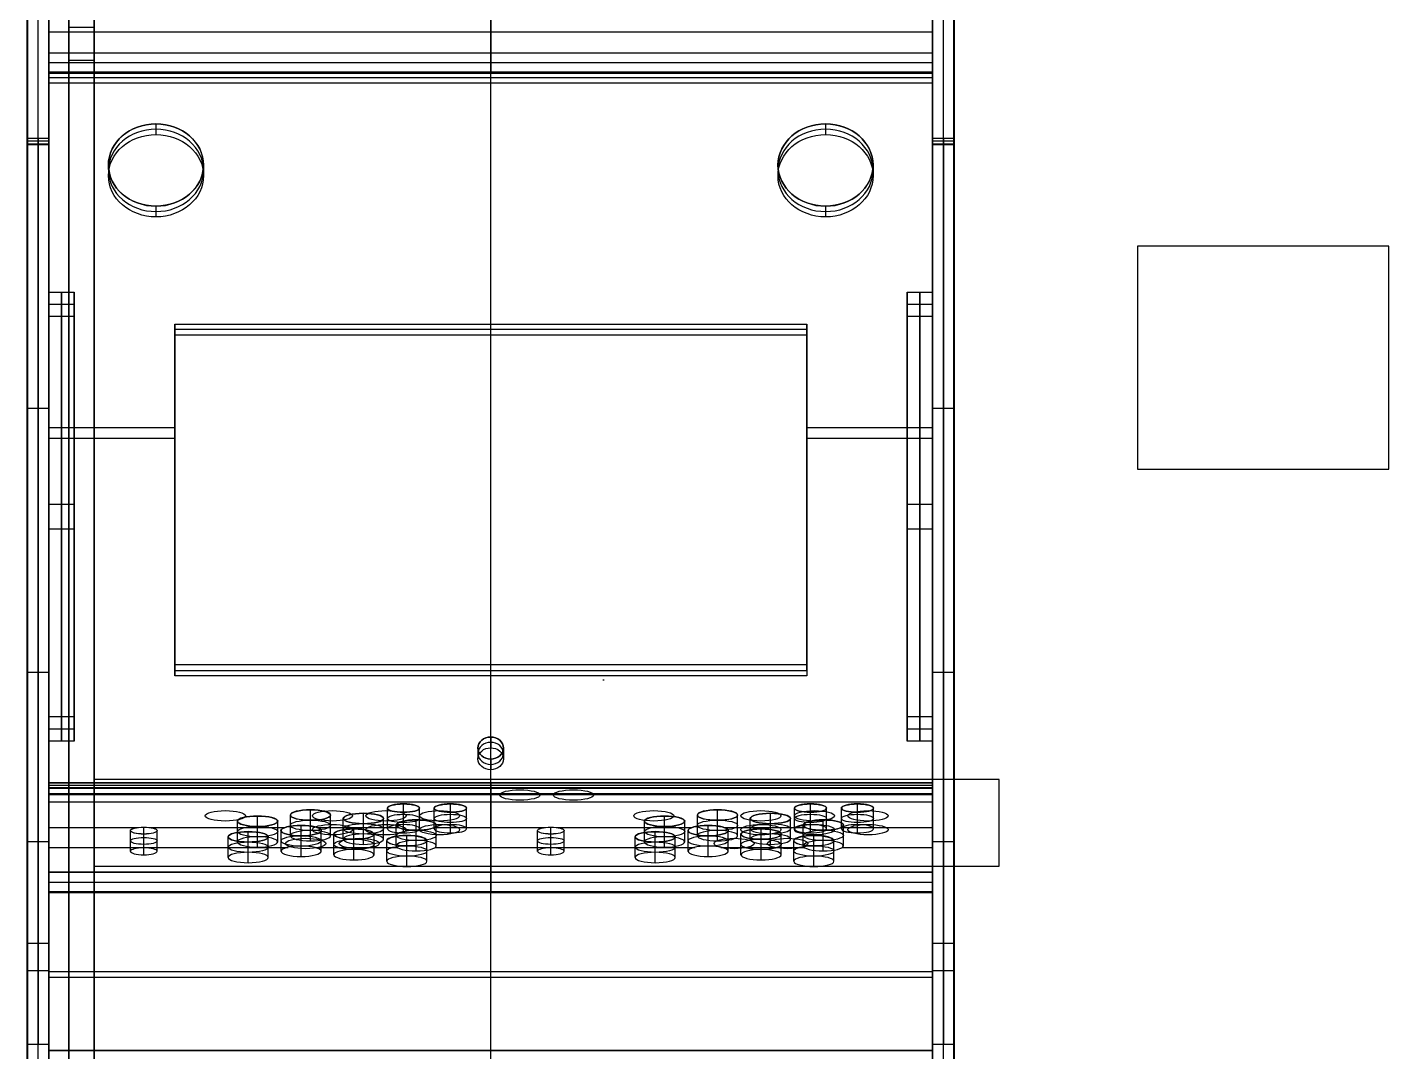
# Model space of a CAD drawing. Header units: inches. Extents: x -39 to 1364, y -34 to 172.
# Drawn here: x -1.46 to 46.58, y 35.97 to 72.13 of the extents above; entities that cross this region are included whole.
import ezdxf

# ---------------------------------------------------------------- set-up
doc = ezdxf.new("R2010")
doc.units = ezdxf.units.IN
doc.header["$MEASUREMENT"] = 0
doc.layers.get('0').update_dxf_attribs({"true_color": 0x000000})
for name, color, linetype, true_color in [('Arcade Cabinet v2_Sketch1', 7, 'Continuous', 0x000000), ('Arcade Cabinet v2_Sketch11', 7, 'Continuous', 0x000000), ('Arcade Cabinet v2_Sketch12', 7, 'Continuous', 0x000000), ('Arcade Cabinet v2_Sketch13', 7, 'Continuous', 0x000000), ('Arcade Cabinet v2_Sketch25', 7, 'Continuous', 0x000000), ('Arcade Cabinet v2_Sketch35', 7, 'Continuous', 0x000000), ('Arcade Cabinet v2_Sketch47', 7, 'Continuous', 0x000000), ('Arcade Cabinet v2_Sketch51', 7, 'Continuous', 0x000000), ('Arcade Cabinet v2_Sketch7', 7, 'Continuous', 0x000000), ('Arcade Cabinet v2_Sketch71', 7, 'Continuous', 0x000000), ('Arcade Cabinet v2_Sketch72', 7, 'Continuous', 0x000000), ('Arcade Cabinet v2_Sketch73', 7, 'Continuous', 0x000000), ('Arcade Cabinet v2_Sketch75', 7, 'Continuous', 0x000000)]:
    doc.layers.add(name, color=color, linetype=linetype, true_color=true_color)

# ---------------------------------------------------------------- blocks, each defined once
blk = doc.blocks.new('Rightpanel')
at = {"color": 0, "linetype": 'ByBlock', "lineweight": -2}
for p, q in [((65.33, -1.05, -55.73), (65.33, 165.49, -55.73)), ((64.52, 143.92, -33.06), (64.52, 143.92, -33.08)), ((64.52, 143.92, -33.08), (66.14, 143.92, -33.08)), ((66.14, 143.92, -33.06), (64.52, 143.92, -33.06)), ((64.52, 143.92, -33.07), (66.14, 143.92, -33.07)), ((66.12, 144.36, -33.2), (64.53, 144.36, -33.2)), ((66.12, 144.15, -33.14), (64.53, 144.15, -33.14)), ((65.33, 144.36, -33.2), (65.33, 143.94, -33.08)), ((65.33, 143.92, -33.06), (65.33, 143.92, -33.08)), ((65.33, 143.92, -33.07), (65.33, 104.48, -21.76)), ((66.14, 143.92, -33.08), (66.14, 143.92, -33.06)), ((66.12, 124.2, -27.42), (64.53, 124.2, -27.42)), ((64.53, -1.05, -25.73), (64.53, 118.32, -25.73)), ((66.12, -1.05, -25.73), (66.12, 118.32, -25.73)), ((65.33, 91.82, 4.27), (65.33, 76.71, 4.27)), ((64.53, 85.27, 4.27), (64.53, 85.27, -55.73)), ((66.12, 85.27, 4.27), (66.12, 85.27, -55.73)), ((64.53, 84.26, 4.27), (66.12, 84.26, 4.27)), ((64.53, 82.22, -55.73), (66.12, 82.22, -55.73)), ((65.33, 72.92, -4.66), (65.33, 76.71, 4.27))]:
    blk.add_line(p, q, dxfattribs=at)
at = {"color": 0, "linetype": 'ByBlock', "lineweight": -2, "extrusion": (1, 0, 0)}
for centre in [(146.51, -24.07, 64.53), (146.51, -24.07, 65.33)]:
    blk.add_arc(centre, 9.37, 256.7152, 341.2879, dxfattribs=at)
at = {"color": 0, "linetype": 'ByBlock', "lineweight": -2, "extrusion": (-1, 0, 0)}
for centre, radius, start, end in [((-146.51, -24.07, -66.13), 9.37, 198.7121, 283.2848), ((-126.68, 5.13, -64.53), 34.87, 309.5365, 358.5851), ((-126.68, 5.13, -65.33), 34.87, 309.5365, 358.5851), ((-126.68, 5.13, -66.13), 34.87, 309.5365, 358.5851)]:
    blk.add_arc(centre, radius, start, end, dxfattribs=at)
at = {"color": 0, "linetype": 'ByBlock', "lineweight": -2}
for points in [[(64.53, -1.05, -55.73), (64.53, 165.49, -55.73)], [(66.12, -1.05, -55.73), (66.12, 165.49, -55.73)], [(64.53, 143.94, -33.08), (64.53, 144.36, -33.2)], [(64.53, 104.48, -21.76), (64.53, 143.92, -33.07)], [(66.12, 143.94, -33.08), (64.53, 143.94, -33.08)], [(66.12, 143.92, -33.07), (64.53, 143.92, -33.07)], [(66.12, 144.36, -33.2), (66.12, 143.94, -33.08)], [(66.12, 143.92, -33.07), (66.12, 104.48, -21.76)], [(66.12, 104.48, -21.76), (64.53, 104.48, -21.76)], [(64.53, 91.82, 4.27), (64.53, 76.71, 4.27)], [(66.12, 91.82, 4.27), (64.53, 91.82, 4.27)], [(66.12, 91.82, 4.27), (66.12, 76.71, 4.27)], [(64.53, 72.92, -4.66), (64.53, 76.71, 4.27)], [(64.53, 76.71, 4.27), (66.12, 76.71, 4.27)], [(66.12, 76.71, 4.27), (66.12, 72.92, -4.66)]]:
    blk.add_open_spline(points, degree=1, dxfattribs=at)
for points, weights in [([(64.53, 143.92, -33.07), (64.53, 143.93, -33.07), (64.53, 143.94, -33.08)], [0.96755331438, 0.967151821013, 0.966751741656]), ([(65.33, 143.92, -33.07), (65.33, 143.93, -33.07), (65.33, 143.94, -33.08)], [0.96755331438, 0.967151821013, 0.966751741656]), ([(66.12, 143.94, -33.08), (66.12, 143.93, -33.07), (66.12, 143.92, -33.07)], [0.966751741656, 0.967151821013, 0.96755331438])]:
    blk.add_rational_spline(points, weights, degree=2, dxfattribs=at)
blk = doc.blocks.new('Bottompanellightbox')
at = {"color": 0, "linetype": 'ByBlock', "lineweight": -2}
for p, q in [((31.52, 155.41, -27.14), (31.52, 156.97, -27.53)), ((31.52, 150.77, -52.36), (31.52, 156.97, -27.53)), ((-1.49, 156.19, -27.33), (64.53, 156.19, -27.33)), ((-1.49, 150, -52.17), (-1.49, 156.19, -27.33)), ((64.53, 156.19, -27.33), (64.53, 150, -52.17)), ((31.52, 155.41, -27.14), (31.52, 149.22, -51.98)), ((-1.49, 152.32, -39.56), (-1.49, 153.87, -39.95)), ((-1.49, 153.87, -39.95), (64.53, 153.87, -39.95)), ((64.53, 152.32, -39.56), (64.53, 153.87, -39.95)), ((-1.49, 152.32, -39.56), (64.53, 152.32, -39.56)), ((31.52, 149.22, -51.98), (31.52, 150.77, -52.36)), ((64.53, 150, -52.17), (-1.49, 150, -52.17))]:
    blk.add_line(p, q, dxfattribs=at)
for points in [[(64.53, 156.97, -27.53), (-1.49, 156.97, -27.53)], [(-1.49, 156.97, -27.53), (-1.49, 155.41, -27.14)], [(-1.49, 156.97, -27.53), (-1.49, 150.77, -52.36)], [(64.53, 150.77, -52.36), (64.53, 156.97, -27.53)], [(64.53, 156.97, -27.53), (64.53, 155.41, -27.14)], [(-1.49, 155.41, -27.14), (64.53, 155.41, -27.14)], [(-1.49, 149.22, -51.98), (-1.49, 155.41, -27.14)], [(64.53, 155.41, -27.14), (64.53, 149.22, -51.98)], [(-1.49, 149.22, -51.98), (-1.49, 150.77, -52.36)], [(-1.49, 150.77, -52.36), (64.53, 150.77, -52.36)], [(64.53, 150.77, -52.36), (64.53, 149.22, -51.98)], [(64.53, 149.22, -51.98), (-1.49, 149.22, -51.98)]]:
    blk.add_open_spline(points, degree=1, dxfattribs=at)
blk = doc.blocks.new('Backpanel')
at = {"color": 0, "linetype": 'ByBlock', "lineweight": -2}
for p, q in [((-1.49, 164.48, -58.89), (-1.49, -1.05, -58.89)), ((31.52, -1.05, -58.09), (31.52, 164.48, -58.09)), ((31.52, -1.05, -59.69), (31.52, 164.48, -59.69)), ((64.53, -1.05, -58.89), (64.53, 164.48, -58.89)), ((-1.49, 81.71, -59.69), (-1.49, 81.71, -58.09)), ((-1.49, 81.71, -58.09), (64.53, 81.71, -58.09)), ((-1.49, 81.71, -59.69), (64.53, 81.71, -59.69)), ((64.53, 81.71, -59.69), (64.53, 81.71, -58.09))]:
    blk.add_line(p, q, dxfattribs=at)
for points in [[(-1.49, 164.48, -59.69), (-1.49, -1.05, -59.69)], [(-1.49, -1.05, -58.09), (-1.49, 164.48, -58.09)], [(64.53, -1.05, -59.69), (64.53, 164.48, -59.69)], [(64.53, 164.48, -58.09), (64.53, -1.05, -58.09)]]:
    blk.add_open_spline(points, degree=1, dxfattribs=at)
blk = doc.blocks.new('Frontpanelbelowbuttonpanel')
at = {"color": 0, "linetype": 'ByBlock', "lineweight": -2}
for p, q in [((64.53, 88.08, 2.42), (-1.49, 88.08, 2.42)), ((-1.49, 88.08, 2.42), (-1.49, 76.23, 2.42)), ((31.52, 88.08, 1.62), (31.52, 88.08, 3.22)), ((31.52, 76.23, 3.22), (31.52, 88.08, 3.22)), ((31.52, 76.23, 1.62), (31.52, 88.08, 1.62)), ((64.53, 76.23, 2.42), (64.53, 88.08, 2.42)), ((-1.49, 82.15, 1.62), (-1.49, 82.15, 3.22)), ((-1.49, 82.15, 3.22), (64.53, 82.15, 3.22)), ((-1.49, 82.15, 1.62), (64.53, 82.15, 1.62)), ((64.53, 82.15, 1.62), (64.53, 82.15, 3.22)), ((-1.49, 76.23, 2.42), (64.53, 76.23, 2.42)), ((31.52, 76.23, 1.62), (31.52, 76.23, 3.22))]:
    blk.add_line(p, q, dxfattribs=at)
for points in [[(-1.49, 88.08, 1.62), (-1.49, 76.23, 1.62)], [(-1.49, 76.23, 3.22), (-1.49, 88.08, 3.22)], [(-1.49, 88.08, 3.22), (-1.49, 88.08, 1.62)], [(64.53, 88.08, 1.62), (-1.49, 88.08, 1.62)], [(-1.49, 88.08, 3.22), (64.53, 88.08, 3.22)], [(64.53, 76.23, 1.62), (64.53, 88.08, 1.62)], [(64.53, 88.08, 1.62), (64.53, 88.08, 3.22)], [(64.53, 88.08, 3.22), (64.53, 76.23, 3.22)], [(-1.49, 76.23, 1.62), (64.53, 76.23, 1.62)], [(64.53, 76.23, 3.22), (-1.49, 76.23, 3.22)], [(-1.49, 76.23, 3.22), (-1.49, 76.23, 1.62)], [(64.53, 76.23, 3.22), (64.53, 76.23, 1.62)]]:
    blk.add_open_spline(points, degree=1, dxfattribs=at)
blk = doc.blocks.new('Leftpanel')
at = {"color": 0, "linetype": 'ByBlock', "lineweight": -2}
for p, q in [((-2.29, -1.05, -55.73), (-2.29, 165.49, -55.73)), ((-3.1, 143.92, -33.06), (-3.1, 143.92, -33.08)), ((-3.1, 143.92, -33.08), (-1.48, 143.92, -33.08)), ((-1.48, 143.92, -33.06), (-3.1, 143.92, -33.06)), ((-3.1, 143.92, -33.07), (-1.48, 143.92, -33.07)), ((-1.49, 144.36, -33.2), (-3.09, 144.36, -33.2)), ((-1.49, 144.15, -33.14), (-3.09, 144.15, -33.14)), ((-2.29, 144.36, -33.2), (-2.29, 143.94, -33.08)), ((-2.29, 143.92, -33.06), (-2.29, 143.92, -33.08)), ((-2.29, 143.92, -33.07), (-2.29, 104.48, -21.76)), ((-1.48, 143.92, -33.08), (-1.48, 143.92, -33.06)), ((-1.49, 124.2, -27.42), (-3.09, 124.2, -27.42)), ((-3.09, -1.05, -25.73), (-3.09, 118.32, -25.73)), ((-1.49, -1.05, -25.73), (-1.49, 118.32, -25.73)), ((-2.29, 91.82, 4.27), (-2.29, 76.71, 4.27)), ((-3.09, 85.27, 4.27), (-3.09, 85.27, -55.73)), ((-1.49, 85.27, 4.27), (-1.49, 85.27, -55.73)), ((-3.09, 84.26, 4.27), (-1.49, 84.26, 4.27)), ((-3.09, 82.22, -55.73), (-1.49, 82.22, -55.73)), ((-2.29, 72.92, -4.66), (-2.29, 76.71, 4.27))]:
    blk.add_line(p, q, dxfattribs=at)
at = {"color": 0, "linetype": 'ByBlock', "lineweight": -2, "extrusion": (1, 0, 0)}
for centre in [(146.51, -24.07, -3.09), (146.51, -24.07, -2.29)]:
    blk.add_arc(centre, 9.37, 256.7152, 341.2879, dxfattribs=at)
at = {"color": 0, "linetype": 'ByBlock', "lineweight": -2, "extrusion": (-1, 0, 0)}
for centre, radius, start, end in [((-146.51, -24.07, 1.49), 9.37, 198.7121, 283.2848), ((-126.68, 5.13, 3.09), 34.87, 309.5365, 358.5851), ((-126.68, 5.13, 2.29), 34.87, 309.5365, 358.5851), ((-126.68, 5.13, 1.49), 34.87, 309.5365, 358.5851)]:
    blk.add_arc(centre, radius, start, end, dxfattribs=at)
at = {"color": 0, "linetype": 'ByBlock', "lineweight": -2}
for points in [[(-3.09, -1.05, -55.73), (-3.09, 165.49, -55.73)], [(-1.49, -1.05, -55.73), (-1.49, 165.49, -55.73)], [(-3.09, 143.94, -33.08), (-3.09, 144.36, -33.2)], [(-1.49, 143.94, -33.08), (-3.09, 143.94, -33.08)], [(-1.49, 143.92, -33.07), (-3.09, 143.92, -33.07)], [(-3.09, 104.48, -21.76), (-3.09, 143.92, -33.07)], [(-1.49, 144.36, -33.2), (-1.49, 143.94, -33.08)], [(-1.49, 143.92, -33.07), (-1.49, 104.48, -21.76)], [(-1.49, 104.48, -21.76), (-3.09, 104.48, -21.76)], [(-3.09, 91.82, 4.27), (-3.09, 76.71, 4.27)], [(-1.49, 91.82, 4.27), (-3.09, 91.82, 4.27)], [(-1.49, 91.82, 4.27), (-1.49, 76.71, 4.27)], [(-3.09, 76.71, 4.27), (-1.49, 76.71, 4.27)], [(-3.09, 72.92, -4.66), (-3.09, 76.71, 4.27)], [(-1.49, 76.71, 4.27), (-1.49, 72.92, -4.66)]]:
    blk.add_open_spline(points, degree=1, dxfattribs=at)
for points, weights in [([(-3.09, 143.92, -33.07), (-3.09, 143.93, -33.07), (-3.09, 143.94, -33.08)], [0.96755331438, 0.967151821013, 0.966751741656]), ([(-2.29, 143.92, -33.07), (-2.29, 143.93, -33.07), (-2.29, 143.94, -33.08)], [0.96755331438, 0.967151821013, 0.966751741656]), ([(-1.49, 143.94, -33.08), (-1.49, 143.93, -33.07), (-1.49, 143.92, -33.07)], [0.966751741656, 0.967151821013, 0.96755331438])]:
    blk.add_rational_spline(points, weights, degree=2, dxfattribs=at)
blk = doc.blocks.new('Screenpanel')
at = {"color": 0, "linetype": 'ByBlock', "lineweight": -2}
for p, q in [((-1.48, 148.92, -52.57), (-1.48, 95.85, -21.93)), ((64.53, 148.92, -52.57), (-1.48, 148.92, -52.57)), ((31.52, 130.52, -41.02), (31.52, 149.32, -51.88)), ((31.52, 148.52, -53.26), (31.52, 149.32, -51.88)), ((31.52, 129.72, -42.4), (31.52, 148.52, -53.26)), ((64.53, 95.85, -21.93), (64.53, 148.92, -52.57)), ((6.52, 145.47, -49.65), (6.52, 144.67, -51.04)), ((56.53, 145.47, -49.65), (56.53, 144.67, -51.04)), ((2.97, 142.4, -47.88), (2.97, 141.6, -49.26)), ((10.07, 142.4, -47.88), (10.07, 141.6, -49.26)), ((52.98, 142.4, -47.88), (52.98, 141.6, -49.26)), ((60.08, 142.4, -47.88), (60.08, 141.6, -49.26)), ((6.52, 139.32, -46.1), (6.52, 138.52, -47.49)), ((56.53, 139.32, -46.1), (56.53, 138.52, -47.49)), ((31.52, 129.72, -42.4), (31.52, 130.52, -41.02)), ((7.92, 130.12, -41.71), (7.92, 104.65, -27.01)), ((55.12, 130.12, -41.71), (7.92, 130.12, -41.71)), ((55.12, 104.65, -27.01), (55.12, 130.12, -41.71)), ((-1.48, 121.99, -37.94), (-1.48, 122.79, -36.56)), ((-1.48, 122.79, -36.56), (7.92, 122.79, -36.56)), ((55.12, 122.79, -36.56), (64.53, 122.79, -36.56)), ((64.53, 121.99, -37.94), (64.53, 122.79, -36.56)), ((-1.48, 121.99, -37.94), (7.92, 121.99, -37.94)), ((55.12, 121.99, -37.94), (64.53, 121.99, -37.94)), ((7.92, 116.98, -35.05), (7.92, 117.78, -33.67)), ((55.12, 116.98, -35.05), (55.12, 117.78, -33.67)), ((31.52, 99.67, -23.21), (31.52, 105.05, -26.32)), ((31.52, 104.25, -27.7), (31.52, 105.05, -26.32)), ((7.92, 104.65, -27.01), (55.12, 104.65, -27.01)), ((31.52, 98.87, -24.59), (31.52, 104.25, -27.7)), ((31.52, 99.67, -23.21), (31.52, 98.87, -24.59)), ((30.57, 98.85, -22.73), (30.57, 98.05, -24.12)), ((32.47, 98.85, -22.73), (32.47, 98.05, -24.12)), ((31.52, 98.02, -22.26), (31.52, 97.22, -23.64)), ((31.52, 96.25, -21.23), (31.52, 98.02, -22.26)), ((31.52, 95.45, -22.62), (31.52, 97.22, -23.64)), ((-1.48, 95.85, -21.93), (64.53, 95.85, -21.93)), ((31.52, 95.45, -22.62), (31.52, 96.25, -21.23))]:
    blk.add_line(p, q, dxfattribs=at)
at = {"color": 0, "linetype": 'ByBlock', "lineweight": -2, "extrusion": (8.88178e-16, -0.5, -0.866025)}
for centre in [(6.52, -147.26, -29.73), (6.52, -147.26, -28.93)]:
    blk.add_circle(centre, 3.55, dxfattribs=at)
at = {"color": 0, "linetype": 'ByBlock', "lineweight": -2, "extrusion": (0, -0.5, -0.866025)}
for centre, radius in [((56.53, -147.26, -29.73), 3.55), ((56.53, -147.26, -28.93), 3.55), ((31.52, -96.97, -29.73), 0.95), ((31.52, -96.97, -28.93), 0.95)]:
    blk.add_circle(centre, radius, dxfattribs=at)
at = {"color": 0, "linetype": 'ByBlock', "lineweight": -2, "extrusion": (1.13484e-15, -0.5, -0.866025)}
blk.add_arc((6.52, -147.26, -28.13), 3.55, 180, 0, dxfattribs=at)
at = {"color": 0, "linetype": 'ByBlock', "lineweight": -2, "extrusion": (1.73337e-15, -0.5, -0.866025)}
blk.add_arc((56.53, -147.26, -28.13), 3.55, 180, 0, dxfattribs=at)
at = {"color": 0, "linetype": 'ByBlock', "lineweight": -2, "extrusion": (2.00153e-15, -0.5, -0.866025)}
blk.add_arc((6.52, -147.26, -28.13), 3.55, 360, 180, dxfattribs=at)
at = {"color": 0, "linetype": 'ByBlock', "lineweight": -2, "extrusion": (0, -0.5, -0.866025)}
for centre, radius in [((56.53, -147.26, -28.13), 3.55), ((31.52, -96.97, -28.13), 0.95)]:
    blk.add_arc(centre, radius, 0, 180, dxfattribs=at)
at = {"color": 0, "linetype": 'ByBlock', "lineweight": -2, "extrusion": (-4.85801e-15, -0.5, -0.866025)}
blk.add_arc((31.52, -96.97, -28.13), 0.95, 180, 0, dxfattribs=at)
at = {"color": 0, "linetype": 'ByBlock', "lineweight": -2}
for points in [[(-1.48, 96.25, -21.23), (-1.48, 149.32, -51.88)], [(-1.48, 149.32, -51.88), (-1.48, 148.52, -53.26)], [(64.53, 149.32, -51.88), (-1.48, 149.32, -51.88)], [(-1.48, 148.52, -53.26), (-1.48, 95.45, -22.62)], [(64.53, 148.52, -53.26), (-1.48, 148.52, -53.26)], [(64.53, 96.25, -21.23), (64.53, 149.32, -51.88)], [(64.53, 148.52, -53.26), (64.53, 149.32, -51.88)], [(64.53, 95.45, -22.62), (64.53, 148.52, -53.26)], [(7.92, 105.05, -26.32), (7.92, 130.52, -41.02)], [(7.92, 130.52, -41.02), (55.12, 130.52, -41.02)], [(7.92, 130.52, -41.02), (7.92, 129.72, -42.4)], [(55.12, 130.52, -41.02), (55.12, 105.05, -26.32)], [(55.12, 129.72, -42.4), (55.12, 130.52, -41.02)], [(7.92, 129.72, -42.4), (55.12, 129.72, -42.4)], [(7.92, 104.25, -27.7), (7.92, 129.72, -42.4)], [(55.12, 129.72, -42.4), (55.12, 104.25, -27.7)], [(55.12, 105.05, -26.32), (7.92, 105.05, -26.32)], [(7.92, 105.05, -26.32), (7.92, 104.25, -27.7)], [(55.12, 105.05, -26.32), (55.12, 104.25, -27.7)], [(55.12, 104.25, -27.7), (7.92, 104.25, -27.7)], [(-1.48, 95.45, -22.62), (-1.48, 96.25, -21.23)], [(-1.48, 96.25, -21.23), (64.53, 96.25, -21.23)], [(64.53, 96.25, -21.23), (64.53, 95.45, -22.62)], [(-1.48, 95.45, -22.62), (64.53, 95.45, -22.62)]]:
    blk.add_open_spline(points, degree=1, dxfattribs=at)
blk = doc.blocks.new('Rightholdscreenpanel')
at = {"color": 0, "linetype": 'ByBlock', "lineweight": -2}
for p, q in [((63.57, 129.62, -49.94), (63.57, 131.45, -46.76)), ((63.57, 131.45, -46.76), (63.57, 99.76, -28.46)), ((62.62, 130.54, -48.35), (64.52, 130.54, -48.35)), ((62.62, 98.84, -30.05), (62.62, 130.54, -48.35)), ((64.52, 98.84, -30.05), (64.52, 130.54, -48.35)), ((63.57, 97.92, -31.64), (63.57, 129.62, -49.94)), ((62.62, 115.61, -37.61), (64.52, 115.61, -37.61)), ((62.62, 115.61, -37.61), (62.62, 113.77, -40.79)), ((64.52, 115.61, -37.61), (64.52, 113.77, -40.79)), ((62.62, 113.77, -40.79), (64.52, 113.77, -40.79)), ((63.57, 99.76, -28.46), (63.57, 97.92, -31.64)), ((62.62, 98.84, -30.05), (64.52, 98.84, -30.05))]:
    blk.add_line(p, q, dxfattribs=at)
for points in [[(62.62, 129.62, -49.94), (62.62, 131.45, -46.76)], [(62.62, 131.45, -46.76), (64.52, 131.45, -46.76)], [(62.62, 131.45, -46.76), (62.62, 99.76, -28.46)], [(64.52, 131.45, -46.76), (64.52, 129.62, -49.94)], [(64.52, 99.76, -28.46), (64.52, 131.45, -46.76)], [(64.52, 129.62, -49.94), (62.62, 129.62, -49.94)], [(62.62, 97.92, -31.64), (62.62, 129.62, -49.94)], [(64.52, 129.62, -49.94), (64.52, 97.92, -31.64)], [(62.62, 99.76, -28.46), (64.52, 99.76, -28.46)], [(62.62, 99.76, -28.46), (62.62, 97.92, -31.64)], [(64.52, 97.92, -31.64), (64.52, 99.76, -28.46)], [(64.52, 97.92, -31.64), (62.62, 97.92, -31.64)]]:
    blk.add_open_spline(points, degree=1, dxfattribs=at)
blk = doc.blocks.new('Leftholdscreenpanel')
at = {"color": 0, "linetype": 'ByBlock', "lineweight": -2}
for p, q in [((-0.54, 129.62, -49.94), (-0.54, 131.45, -46.76)), ((-0.54, 131.45, -46.76), (-0.54, 99.76, -28.46)), ((-1.49, 130.54, -48.35), (0.41, 130.54, -48.35)), ((-1.49, 98.84, -30.05), (-1.49, 130.54, -48.35)), ((0.41, 98.84, -30.05), (0.41, 130.54, -48.35)), ((-0.54, 97.92, -31.64), (-0.54, 129.62, -49.94)), ((-1.49, 115.61, -37.61), (0.41, 115.61, -37.61)), ((-1.49, 115.61, -37.61), (-1.49, 113.77, -40.79)), ((0.41, 115.61, -37.61), (0.41, 113.77, -40.79)), ((-1.49, 113.77, -40.79), (0.41, 113.77, -40.79)), ((-0.54, 99.76, -28.46), (-0.54, 97.92, -31.64)), ((-1.49, 98.84, -30.05), (0.41, 98.84, -30.05))]:
    blk.add_line(p, q, dxfattribs=at)
for points in [[(-1.49, 129.62, -49.94), (-1.49, 131.45, -46.76)], [(-1.49, 131.45, -46.76), (0.41, 131.45, -46.76)], [(-1.49, 131.45, -46.76), (-1.49, 99.76, -28.46)], [(0.41, 131.45, -46.76), (0.41, 129.62, -49.94)], [(0.41, 99.76, -28.46), (0.41, 131.45, -46.76)], [(0.41, 129.62, -49.94), (-1.49, 129.62, -49.94)], [(-1.49, 97.92, -31.64), (-1.49, 129.62, -49.94)], [(0.41, 129.62, -49.94), (0.41, 97.92, -31.64)], [(-1.49, 99.76, -28.46), (0.41, 99.76, -28.46)], [(-1.49, 99.76, -28.46), (-1.49, 97.92, -31.64)], [(0.41, 97.92, -31.64), (0.41, 99.76, -28.46)], [(0.41, 97.92, -31.64), (-1.49, 97.92, -31.64)]]:
    blk.add_open_spline(points, degree=1, dxfattribs=at)
blk = doc.blocks.new('Buttonpanel')
at = {"color": 0, "linetype": 'ByBlock', "lineweight": -2}
for p, q in [((-1.49, 96.06, -21.57), (64.53, 96.06, -21.57)), ((31.52, 95.88, -21.87), (31.52, 96.23, -21.26)), ((31.52, 96.23, -21.26), (31.52, 89.56, 3.62)), ((31.52, 95.88, -21.87), (31.52, 94.81, -22.15)), ((-1.49, 88.73, 3.39), (-1.49, 95.52, -21.96)), ((-1.49, 95.35, -22.01), (64.53, 95.35, -22.01)), ((25.01, 93.11, -15.8), (25.01, 94.65, -15.38)), ((28.51, 93.11, -15.8), (28.51, 94.65, -15.38)), ((31.52, 88.02, 3.2), (31.52, 94.81, -22.15)), ((55.41, 93.11, -15.8), (55.41, 94.65, -15.38)), ((58.91, 93.11, -15.8), (58.91, 94.65, -15.38)), ((64.53, 95.52, -21.96), (64.53, 88.73, 3.39)), ((14.11, 92.2, -12.42), (14.11, 93.75, -12)), ((16.56, 92.28, -12.71), (16.56, 93.82, -12.29)), ((18.06, 92.67, -14.16), (18.06, 94.21, -13.74)), ((19.56, 92.28, -12.71), (19.56, 93.82, -12.29)), ((20.51, 92.02, -11.74), (20.51, 93.57, -11.33)), ((22.01, 92.41, -13.19), (22.01, 93.95, -12.78)), ((23.51, 92.02, -11.74), (23.51, 93.57, -11.33)), ((23.81, 92.8, -14.64), (23.81, 94.34, -14.22)), ((25.01, 92.49, -13.48), (25.01, 94.03, -13.07)), ((26.21, 92.8, -14.64), (26.21, 94.34, -14.22)), ((27.31, 92.8, -14.64), (27.31, 94.34, -14.22)), ((28.51, 92.49, -13.48), (28.51, 94.03, -13.07)), ((29.71, 92.8, -14.64), (29.71, 94.34, -14.22)), ((44.51, 92.2, -12.42), (44.51, 93.75, -12)), ((46.96, 92.28, -12.71), (46.96, 93.82, -12.29)), ((48.46, 92.67, -14.16), (48.46, 94.21, -13.74)), ((49.96, 92.28, -12.71), (49.96, 93.82, -12.29)), ((50.91, 92.02, -11.74), (50.91, 93.57, -11.33)), ((52.41, 92.41, -13.19), (52.41, 93.95, -12.78)), ((53.91, 92.02, -11.74), (53.91, 93.57, -11.33)), ((54.21, 92.8, -14.64), (54.21, 94.34, -14.22)), ((55.41, 92.49, -13.48), (55.41, 94.03, -13.07)), ((56.61, 92.8, -14.64), (56.61, 94.34, -14.22)), ((57.71, 92.8, -14.64), (57.71, 94.34, -14.22)), ((58.91, 92.49, -13.48), (58.91, 94.03, -13.07)), ((60.11, 92.8, -14.64), (60.11, 94.34, -14.22)), ((-1.49, 92.96, -9.05), (-1.49, 91.41, -9.46)), ((-1.49, 92.9, -8.82), (5.2, 92.9, -8.82)), ((4.61, 91.11, -8.36), (4.61, 92.66, -7.95)), ((5.61, 91.37, -9.33), (5.61, 92.92, -8.91)), ((6.03, 92.9, -8.82), (16.17, 92.9, -8.82)), ((6.61, 91.11, -8.36), (6.61, 92.66, -7.95)), ((12.61, 91.81, -10.97), (12.61, 93.36, -10.55)), ((13.41, 91.04, -8.07), (13.41, 92.58, -7.66)), ((14.11, 91.43, -9.52), (14.11, 92.97, -9.1)), ((15.61, 91.81, -10.97), (15.61, 93.36, -10.55)), ((15.86, 91.11, -8.36), (15.86, 92.66, -7.95)), ((17.36, 91.5, -9.81), (17.36, 93.05, -9.39)), ((18.06, 91.89, -11.26), (18.06, 93.44, -10.84)), ((18.55, 92.9, -8.82), (24.63, 92.9, -8.82)), ((18.86, 91.11, -8.36), (18.86, 92.66, -7.95)), ((21.31, 91.24, -8.84), (21.31, 92.79, -8.43)), ((22.01, 91.63, -10.29), (22.01, 93.18, -9.88)), ((24.46, 91.53, -9.91), (24.46, 93.07, -9.49)), ((25.96, 91.92, -11.35), (25.96, 93.46, -10.94)), ((25.96, 91.14, -8.46), (25.96, 92.69, -8.04)), ((27.29, 92.9, -8.82), (35.6, 92.9, -8.82)), ((27.46, 91.53, -9.91), (27.46, 93.07, -9.49)), ((35.01, 91.11, -8.36), (35.01, 92.66, -7.95)), ((36.01, 91.37, -9.33), (36.01, 92.92, -8.91)), ((36.43, 92.9, -8.82), (46.57, 92.9, -8.82)), ((37.01, 91.11, -8.36), (37.01, 92.66, -7.95)), ((43.01, 91.81, -10.97), (43.01, 93.36, -10.55)), ((43.81, 91.04, -8.07), (43.81, 92.58, -7.66)), ((44.51, 91.43, -9.52), (44.51, 92.97, -9.1)), ((46.01, 91.81, -10.97), (46.01, 93.36, -10.55)), ((46.26, 91.11, -8.36), (46.26, 92.66, -7.95)), ((47.76, 91.5, -9.81), (47.76, 93.05, -9.39)), ((48.46, 91.89, -11.26), (48.46, 93.44, -10.84)), ((48.95, 92.9, -8.82), (55.03, 92.9, -8.82)), ((49.26, 91.11, -8.36), (49.26, 92.66, -7.95)), ((51.71, 91.24, -8.84), (51.71, 92.79, -8.43)), ((52.41, 91.63, -10.29), (52.41, 93.18, -9.88)), ((54.86, 91.53, -9.91), (54.86, 93.07, -9.49)), ((56.36, 91.92, -11.35), (56.36, 93.46, -10.94)), ((56.36, 91.14, -8.46), (56.36, 92.69, -8.04)), ((57.69, 92.9, -8.82), (64.53, 92.9, -8.82)), ((57.86, 91.53, -9.91), (57.86, 93.07, -9.49)), ((64.53, 92.96, -9.05), (64.53, 91.41, -9.46)), ((5.61, 90.86, -7.39), (5.61, 92.4, -6.98)), ((11.91, 90.65, -6.62), (11.91, 92.19, -6.21)), ((13.41, 90.26, -5.17), (13.41, 91.81, -4.76)), ((14.91, 90.65, -6.62), (14.91, 92.19, -6.21)), ((17.36, 90.73, -6.91), (17.36, 92.27, -6.5)), ((19.81, 90.86, -7.39), (19.81, 92.4, -6.98)), ((21.31, 90.47, -5.94), (21.31, 92.01, -5.53)), ((22.81, 90.86, -7.39), (22.81, 92.4, -6.98)), ((23.76, 90.36, -5.56), (23.76, 91.91, -5.14)), ((25.26, 90.75, -7.01), (25.26, 92.3, -6.59)), ((25.26, 89.98, -4.11), (25.26, 91.52, -3.7)), ((26.76, 90.36, -5.56), (26.76, 91.91, -5.14)), ((36.01, 90.86, -7.39), (36.01, 92.4, -6.98)), ((42.31, 90.65, -6.62), (42.31, 92.19, -6.21)), ((43.81, 90.26, -5.17), (43.81, 91.81, -4.76)), ((45.31, 90.65, -6.62), (45.31, 92.19, -6.21)), ((47.76, 90.73, -6.91), (47.76, 92.27, -6.5)), ((50.21, 90.86, -7.39), (50.21, 92.4, -6.98)), ((51.71, 90.47, -5.94), (51.71, 92.01, -5.53)), ((53.21, 90.86, -7.39), (53.21, 92.4, -6.98)), ((54.16, 90.36, -5.56), (54.16, 91.91, -5.14)), ((55.66, 90.75, -7.01), (55.66, 92.3, -6.59)), ((55.66, 89.98, -4.11), (55.66, 91.52, -3.7)), ((57.16, 90.36, -5.56), (57.16, 91.91, -5.14)), ((-1.49, 91.41, -9.48), (16.4, 91.41, -9.48)), ((18.31, 91.41, -9.48), (24.53, 91.41, -9.48)), ((27.39, 91.41, -9.48), (46.8, 91.41, -9.48)), ((48.71, 91.41, -9.48), (54.93, 91.41, -9.48)), ((57.79, 91.41, -9.48), (64.53, 91.41, -9.48)), ((31.52, 89.56, 3.62), (31.52, 88.02, 3.2)), ((64.53, 88.79, 3.41), (-1.49, 88.79, 3.41))]:
    blk.add_line(p, q, dxfattribs=at)
at = {"color": 0, "linetype": 'ByBlock', "lineweight": -2, "extrusion": (0, 0.965926, 0.258819)}
for centre, radius in [((-25.01, -38.16, 86.65), 1.2), ((-28.51, -38.16, 86.65), 1.2), ((-55.41, -38.16, 86.65), 1.2), ((-58.91, -38.16, 86.65), 1.2), ((-14.11, -34.36, 86.65), 1.5), ((-18.06, -36.16, 86.65), 1.5), ((-22.01, -35.16, 86.65), 1.5), ((-25.96, -33.26, 86.65), 1.5), ((-44.51, -34.36, 86.65), 1.5), ((-48.46, -36.16, 86.65), 1.5), ((-52.41, -35.16, 86.65), 1.5), ((-56.36, -33.26, 86.65), 1.5), ((-5.61, -31.66, 86.65), 1), ((-13.41, -29.86, 86.65), 1.5), ((-17.36, -31.66, 86.65), 1.5), ((-21.31, -30.66, 86.65), 1.5), ((-25.26, -28.76, 86.65), 1.5), ((-36.01, -31.66, 86.65), 1), ((-43.81, -29.86, 86.65), 1.5), ((-47.76, -31.66, 86.65), 1.5), ((-51.71, -30.66, 86.65), 1.5), ((-55.66, -28.76, 86.65), 1.5)]:
    blk.add_circle(centre, radius, dxfattribs=at)
at = {"color": 0, "linetype": 'ByBlock', "lineweight": -2, "extrusion": (1.1822e-14, 0.965926, 0.258819)}
blk.add_arc((-25.01, -38.16, 87.45), 1.2, 180, 0, dxfattribs=at)
at = {"color": 0, "linetype": 'ByBlock', "lineweight": -2, "extrusion": (0, 0.965926, 0.258819)}
for centre, radius, start, end in [((-28.51, -38.16, 87.45), 1.2, 180, 360), ((-55.41, -38.16, 87.45), 1.2, 180, 0), ((-58.91, -38.16, 87.45), 1.2, 180, 360), ((-14.11, -34.36, 87.45), 1.5, 180, 0), ((-18.06, -36.16, 87.45), 1.5, 180, 0), ((-44.51, -34.36, 87.45), 1.5, 180, 360), ((-48.46, -36.16, 87.45), 1.5, 180, 360), ((-13.41, -29.86, 87.45), 1.5, 180, 0), ((-17.36, -31.66, 87.45), 1.5, 180, 0), ((-18.06, -36.16, 85.85), 1.5, 180, 0), ((-21.31, -30.66, 87.45), 1.5, 180, 360), ((-25.96, -33.26, 87.45), 1.5, 180, 0), ((-28.51, -38.16, 85.85), 1.2, 180, 360), ((-43.81, -29.86, 87.45), 1.5, 180, 360), ((-44.51, -34.36, 87.45), 1.5, 360, 180), ((-47.76, -31.66, 87.45), 1.5, 180, 360), ((-48.46, -36.16, 85.85), 1.5, 180, 0), ((-51.71, -30.66, 87.45), 1.5, 180, 0), ((-55.41, -38.16, 85.85), 1.2, 180, 0), ((-56.36, -33.26, 87.45), 1.5, 180, 0), ((-58.91, -38.16, 85.85), 1.2, 180, 0), ((-58.91, -38.16, 85.85), 1.2, 0, 180), ((-14.11, -34.36, 85.85), 1.5, 180, 0), ((-22.01, -35.16, 85.85), 1.5, 180, 0), ((-22.01, -35.16, 85.85), 1.5, 0, 180), ((-25.26, -28.76, 87.45), 1.5, 180, 0), ((-44.51, -34.36, 85.85), 1.5, 180, 360), ((-48.46, -36.16, 85.85), 1.5, 0, 180), ((-52.41, -35.16, 85.85), 1.5, 180, 0), ((-52.41, -35.16, 85.85), 1.5, 0, 180), ((-55.66, -28.76, 87.45), 1.5, 180, 360), ((-56.36, -33.26, 85.85), 1.5, 180, 0), ((-56.36, -33.26, 85.85), 1.5, 0, 180), ((-5.61, -31.66, 85.85), 1, 180, 0), ((-17.36, -31.66, 85.85), 1.5, 180, 360), ((-21.31, -30.66, 85.85), 1.5, 180, 360), ((-25.26, -28.76, 85.85), 1.5, 180, 0), ((-36.01, -31.66, 85.85), 1, 180, 0), ((-43.81, -29.86, 85.85), 1.5, 180, 0), ((-47.76, -31.66, 85.85), 1.5, 180, 0), ((-47.76, -31.66, 85.85), 1.5, 0, 180), ((-51.71, -30.66, 85.85), 1.5, 180, 0), ((-55.66, -28.76, 85.85), 1.5, 180, 0), ((-25.26, -28.76, 85.85), 1.5, 0, 180)]:
    blk.add_arc(centre, radius, start, end, dxfattribs=at)
at = {"color": 0, "linetype": 'ByBlock', "lineweight": -2, "extrusion": (3.65603e-15, 0.965926, 0.258819)}
blk.add_arc((-18.06, -36.16, 87.45), 1.5, 0, 180, dxfattribs=at)
at = {"color": 0, "linetype": 'ByBlock', "lineweight": -2, "extrusion": (4.57554e-15, 0.965926, 0.258819)}
for centre, start, end in [((-22.01, -35.16, 87.45), 180, 0), ((-56.36, -33.26, 87.45), 0, 180), ((-18.06, -36.16, 85.85), 0, 180)]:
    blk.add_arc(centre, 1.5, start, end, dxfattribs=at)
at = {"color": 0, "linetype": 'ByBlock', "lineweight": -2, "extrusion": (-4.88205e-15, 0.965926, 0.258819)}
blk.add_arc((-22.01, -35.16, 87.45), 1.5, 0, 180, dxfattribs=at)
at = {"color": 0, "linetype": 'ByBlock', "lineweight": -2, "extrusion": (5.71943e-15, 0.965926, 0.258819)}
blk.add_arc((-25.01, -38.16, 87.45), 1.2, 0, 180, dxfattribs=at)
at = {"color": 0, "linetype": 'ByBlock', "lineweight": -2, "extrusion": (3.99535e-15, 0.965926, 0.258819)}
blk.add_arc((-28.51, -38.16, 87.45), 1.2, 0, 180, dxfattribs=at)
at = {"color": 0, "linetype": 'ByBlock', "lineweight": -2, "extrusion": (4.26904e-15, 0.965926, 0.258819)}
for centre, start in [((-48.46, -36.16, 87.45), 360), ((-25.96, -33.26, 87.45), 0)]:
    blk.add_arc(centre, 1.5, start, 180, dxfattribs=at)
at = {"color": 0, "linetype": 'ByBlock', "lineweight": -2, "extrusion": (5.18855e-15, 0.965926, 0.258819)}
for centre, start, end in [((-52.41, -35.16, 87.45), 180, 0), ((-51.71, -30.66, 85.85), 0, 180)]:
    blk.add_arc(centre, 1.5, start, end, dxfattribs=at)
at = {"color": 0, "linetype": 'ByBlock', "lineweight": -2, "extrusion": (-4.26904e-15, 0.965926, 0.258819)}
blk.add_arc((-52.41, -35.16, 87.45), 1.5, 0, 180, dxfattribs=at)
at = {"color": 0, "linetype": 'ByBlock', "lineweight": -2, "extrusion": (6.29412e-15, 0.965926, 0.258819)}
for centre, start, end in [((-55.41, -38.16, 87.45), 0, 180), ((-25.01, -38.16, 85.85), 180, 0)]:
    blk.add_arc(centre, 1.2, start, end, dxfattribs=at)
at = {"color": 0, "linetype": 'ByBlock', "lineweight": -2, "extrusion": (5.14474e-15, 0.965926, 0.258819)}
blk.add_arc((-58.91, -38.16, 87.45), 1.2, 360, 180, dxfattribs=at)
at = {"color": 0, "linetype": 'ByBlock', "lineweight": -2, "extrusion": (-7.55295e-15, -0.965926, -0.258819)}
blk.add_arc((5.61, -31.66, -87.45), 1, 180, 360, dxfattribs=at)
at = {"color": 0, "linetype": 'ByBlock', "lineweight": -2, "extrusion": (0, -0.965926, -0.258819)}
for centre, start in [((5.61, -31.66, -87.45), 360), ((36.01, -31.66, -87.45), 0)]:
    blk.add_arc(centre, 1, start, 180, dxfattribs=at)
at = {"color": 0, "linetype": 'ByBlock', "lineweight": -2, "extrusion": (-9.1951e-16, 0.965926, 0.258819)}
blk.add_arc((-14.11, -34.36, 87.45), 1.5, 360, 180, dxfattribs=at)
at = {"color": 0, "linetype": 'ByBlock', "lineweight": -2, "extrusion": (7.66258e-17, 0.965926, 0.258819)}
blk.add_arc((-17.36, -31.66, 87.45), 1.5, 360, 180, dxfattribs=at)
at = {"color": 0, "linetype": 'ByBlock', "lineweight": -2, "extrusion": (6.10256e-15, 0.965926, 0.258819)}
blk.add_arc((-25.01, -38.16, 85.85), 1.2, 0, 180, dxfattribs=at)
at = {"color": 0, "linetype": 'ByBlock', "lineweight": -2, "extrusion": (-1.53252e-15, 0.965926, 0.258819)}
blk.add_arc((-28.51, -38.16, 85.85), 1.2, 360, 180, dxfattribs=at)
at = {"color": 0, "linetype": 'ByBlock', "lineweight": -2, "extrusion": (-6.63344e-15, -0.965926, -0.258819)}
blk.add_arc((36.01, -31.66, -87.45), 1, 180, 0, dxfattribs=at)
at = {"color": 0, "linetype": 'ByBlock', "lineweight": -2, "extrusion": (-2.29877e-16, 0.965926, 0.258819)}
blk.add_arc((-47.76, -31.66, 87.45), 1.5, 0, 180, dxfattribs=at)
at = {"color": 0, "linetype": 'ByBlock', "lineweight": -2, "extrusion": (6.48569e-15, 0.965926, 0.258819)}
blk.add_arc((-55.41, -38.16, 85.85), 1.2, 0, 180, dxfattribs=at)
at = {"color": 0, "linetype": 'ByBlock', "lineweight": -2, "extrusion": (4.7288e-15, 0.965926, 0.258819)}
for centre in [(-13.41, -29.86, 87.45), (-43.81, -29.86, 87.45), (-44.51, -34.36, 85.85)]:
    blk.add_arc(centre, 1.5, 0, 180, dxfattribs=at)
at = {"color": 0, "linetype": 'ByBlock', "lineweight": -2, "extrusion": (1.53252e-16, 0.965926, 0.258819)}
for centre in [(-14.11, -34.36, 85.85), (-25.96, -33.26, 85.85)]:
    blk.add_arc(centre, 1.5, 0, 180, dxfattribs=at)
at = {"color": 0, "linetype": 'ByBlock', "lineweight": -2, "extrusion": (5.41843e-15, 0.965926, 0.258819)}
blk.add_arc((-21.31, -30.66, 87.45), 1.5, 360, 180, dxfattribs=at)
at = {"color": 0, "linetype": 'ByBlock', "lineweight": -2, "extrusion": (-1.53252e-16, 0.965926, 0.258819)}
for centre, start, end in [((-25.26, -28.76, 87.45), 0, 180), ((-25.96, -33.26, 85.85), 180, 0)]:
    blk.add_arc(centre, 1.5, start, end, dxfattribs=at)
at = {"color": 0, "linetype": 'ByBlock', "lineweight": -2, "extrusion": (4.59755e-16, 0.965926, 0.258819)}
for centre in [(-51.71, -30.66, 87.45), (-17.36, -31.66, 85.85)]:
    blk.add_arc(centre, 1.5, 0, 180, dxfattribs=at)
at = {"color": 0, "linetype": 'ByBlock', "lineweight": -2, "extrusion": (5.0353e-15, 0.965926, 0.258819)}
blk.add_arc((-55.66, -28.76, 87.45), 1.5, 360, 180, dxfattribs=at)
at = {"color": 0, "linetype": 'ByBlock', "lineweight": -2, "extrusion": (9.1951e-16, 0.965926, 0.258819)}
blk.add_arc((-5.61, -31.66, 85.85), 1, 0, 180, dxfattribs=at)
at = {"color": 0, "linetype": 'ByBlock', "lineweight": -2, "extrusion": (4.95867e-15, 0.965926, 0.258819)}
for start, end in [(180, 0), (0, 180)]:
    blk.add_arc((-13.41, -29.86, 85.85), 1.5, start, end, dxfattribs=at)
at = {"color": 0, "linetype": 'ByBlock', "lineweight": -2, "extrusion": (5.49505e-15, 0.965926, 0.258819)}
blk.add_arc((-21.31, -30.66, 85.85), 1.5, 0, 180, dxfattribs=at)
at = {"color": 0, "linetype": 'ByBlock', "lineweight": -2, "extrusion": (6.86332e-15, 0.965926, 0.258819)}
blk.add_arc((-36.01, -31.66, 85.85), 1, 0, 180, dxfattribs=at)
at = {"color": 0, "linetype": 'ByBlock', "lineweight": -2, "extrusion": (4.88205e-15, 0.965926, 0.258819)}
blk.add_arc((-43.81, -29.86, 85.85), 1.5, 360, 180, dxfattribs=at)
at = {"color": 0, "linetype": 'ByBlock', "lineweight": -2, "extrusion": (6.13007e-16, 0.965926, 0.258819)}
blk.add_arc((-55.66, -28.76, 85.85), 1.5, 0, 180, dxfattribs=at)
at = {"color": 0, "linetype": 'ByBlock', "lineweight": -2}
for points in [[(-1.49, 96.23, -21.26), (-1.49, 95.88, -21.87)], [(64.53, 96.23, -21.26), (-1.49, 96.23, -21.26)], [(-1.49, 89.56, 3.62), (-1.49, 96.23, -21.26)], [(-1.49, 95.88, -21.87), (64.53, 95.88, -21.87)], [(-1.49, 94.81, -22.15), (-1.49, 95.88, -21.87)], [(64.53, 95.88, -21.87), (64.53, 96.23, -21.26)], [(64.53, 96.23, -21.26), (64.53, 89.56, 3.62)], [(64.53, 94.81, -22.15), (64.53, 95.88, -21.87)], [(-1.49, 88.02, 3.2), (-1.49, 94.81, -22.15)], [(-1.49, 94.81, -22.15), (64.53, 94.81, -22.15)], [(64.53, 88.02, 3.2), (64.53, 94.81, -22.15)], [(64.53, 89.56, 3.62), (-1.49, 89.56, 3.62)], [(-1.49, 88.02, 3.2), (-1.49, 89.56, 3.62)], [(64.53, 89.56, 3.62), (64.53, 88.02, 3.2)], [(64.53, 88.02, 3.2), (-1.49, 88.02, 3.2)]]:
    blk.add_open_spline(points, degree=1, dxfattribs=at)

msp = doc.modelspace()

# ---------------------------------------------------------------- linework, layer by layer
at = {"layer": 'Arcade Cabinet v2_Sketch1'}
for p, q in [((0, 1.417, -27.402), (0, 79.37, -27.402)), ((0, 79.37, 1.417), (0, 1.417, 1.417)), ((0, 47.244, 33.78), (0, 13.701, 33.78)), ((0, 47.244, 37.795), (0, 47.244, 33.78)), ((0, 13.701, 37.795), (0, 47.244, 37.795))]:
    msp.add_line(p, q, dxfattribs=at)
at = {"layer": 'Arcade Cabinet v2_Sketch11'}
for p, q in [((0.898, 72.123, -12.492), (0, 72.123, -12.492)), ((0, 72.123, -12.492), (0, 70.961, -16.546)), ((0.898, 70.961, -16.546), (0.898, 72.123, -12.492)), ((0, 70.961, -16.546), (0.898, 70.961, -16.546))]:
    msp.add_line(p, q, dxfattribs=at)
msp.add_point((0, 69.953, -20.059), dxfattribs=at)
at = {"layer": 'Arcade Cabinet v2_Sketch12'}
for p, q in [((0, 72.047, -2.869), (0, 67.829, -2.869)), ((0, 67.829, -7.087), (0, 72.047, -7.087)), ((0, 72.047, -7.087), (0, 72.047, -2.869)), ((0, 67.829, -2.869), (0, 67.829, -7.087))]:
    msp.add_line(p, q, dxfattribs=at)
at = {"layer": 'Arcade Cabinet v2_Sketch13'}
for p, q in [((0, 68.069, -11.329), (0, 72.123, -12.492)), ((0, 72.123, -12.492), (0, 70.961, -16.546)), ((0, 70.961, -16.546), (0, 66.906, -15.384)), ((0, 66.906, -15.384), (0, 68.069, -11.329))]:
    msp.add_line(p, q, dxfattribs=at)
at = {"layer": 'Arcade Cabinet v2_Sketch13', "extrusion": (-1, 0, 0)}
msp.add_arc((-68.069, -11.329), 4.218, 196, 286, dxfattribs=at)
at = {"layer": 'Arcade Cabinet v2_Sketch25'}
for p, q in [((0, 45.265, -33.315), (0, 33.454, -33.315)), ((0, 33.454, -65.252), (0, 45.265, -65.252)), ((0, 45.265, -65.252), (0, 45.265, -33.315))]:
    msp.add_line(p, q, dxfattribs=at)
at = {"layer": 'Arcade Cabinet v2_Sketch35'}
for p, q in [((18.87, 49.107, -12.546), (18.87, 49.113, -12.536)), ((18.87, 49.113, -12.536), (18.87, 49.074, -12.514)), ((18.87, 49.069, -12.524), (18.87, 49.107, -12.546)), ((18.87, 49.074, -12.514), (18.87, 49.069, -12.524))]:
    msp.add_line(p, q, dxfattribs=at)
at = {"layer": 'Arcade Cabinet v2_Sketch47'}
for p, q in [((0.898, 45.584, -9.775), (0.898, 42.528, 1.634)), ((32.835, 45.584, -9.775), (0.898, 45.584, -9.775)), ((32.835, 42.528, 1.634), (32.835, 45.584, -9.775)), ((0.898, 42.528, 1.634), (32.835, 42.528, 1.634))]:
    msp.add_line(p, q, dxfattribs=at)
at = {"layer": 'Arcade Cabinet v2_Sketch47', "extrusion": (-8.04961e-17, 0.965926, 0.258819)}
for centre in [(-15.921, -19.114, 41.501), (-17.811, -19.114, 41.501), (-5.528, -16.279, 41.501), (-9.307, -16.279, 41.501), (-11.197, -16.279, 41.501), (-13.087, -16.279, 41.501), (-20.646, -16.279, 41.501), (-24.425, -16.279, 41.501), (-26.315, -16.279, 41.501), (-28.205, -16.279, 41.501), (-9.307, -14.39, 41.501), (-11.197, -14.39, 41.501), (-13.087, -14.39, 41.501), (-24.425, -14.39, 41.501), (-26.315, -14.39, 41.501), (-28.205, -14.39, 41.501), (-8.362, -12.5, 41.501), (-10.252, -12.5, 41.501), (-23.48, -12.5, 41.501), (-25.37, -12.5, 41.501)]:
    msp.add_circle(centre, 0.709, dxfattribs=at)
at = {"layer": 'Arcade Cabinet v2_Sketch47', "extrusion": (-8.53158e-17, 0.965926, 0.258819)}
msp.add_circle((-13.087, -16.279, 41.501), 0.709, dxfattribs=at)
at = {"layer": 'Arcade Cabinet v2_Sketch47'}
msp.add_point((0, 40.087, 10.741), dxfattribs=at)
at = {"layer": 'Arcade Cabinet v2_Sketch51'}
for p, q in [((46.581, 64.406), (37.717, 64.406)), ((37.717, 64.406), (37.717, 56.528)), ((46.581, 56.528), (46.581, 64.406)), ((37.717, 56.528), (46.581, 56.528))]:
    msp.add_line(p, q, dxfattribs=at)
at = {"layer": 'Arcade Cabinet v2_Sketch7'}
for p, q in [((0.898, 1.417, -27.402), (0.898, 79.37, -27.402)), ((0.898, 76.112, 1.417), (0.898, 70.961, -16.546)), ((0.898, 70.961, -16.546), (0.898, 49.162, -10.296)), ((0.898, 52.521, 1.417), (0.898, 34.961, 1.417)), ((0.898, 49.162, -10.296), (0.898, 52.521, 1.417))]:
    msp.add_line(p, q, dxfattribs=at)
at = {"layer": 'Arcade Cabinet v2_Sketch7', "extrusion": (1, 0, 0)}
msp.add_arc((59.15, 1.805, 0.898), 15.69, 181.4149, 230.4635, dxfattribs=at)
at = {"layer": 'Arcade Cabinet v2_Sketch7'}
msp.add_point((0.898, 43.465, 1.417), dxfattribs=at)
at = {"layer": 'Arcade Cabinet v2_Sketch71'}
for p, q in [((31.24, -0.498, -26.33), (31.24, 78.185, -26.33)), ((31.24, 68.2, -15.683), (31.24, 68.003, -15.627)), ((31.24, 67.993, -15.624), (31.24, 67.993, -15.624)), ((31.24, 67.993, -15.624), (31.24, 49.362, -10.282)), ((31.24, 43.38, 2.017), (31.24, 36.24, 2.017)), ((31.24, 36.24, 2.017), (31.24, 34.451, -2.2))]:
    msp.add_line(p, q, dxfattribs=at)
at = {"layer": 'Arcade Cabinet v2_Sketch71', "extrusion": (1, 0, 0)}
for centre, radius, start, end in [((69.218, -11.373, 31.24), 4.429, 256.7152, 341.2879), ((69.214, -11.367, 31.24), 4.429, 254, 254.1302), ((59.849, 2.423, 31.24), 16.474, 181.4149, 230.4635)]:
    msp.add_arc(centre, radius, start, end, dxfattribs=at)
at = {"layer": 'Arcade Cabinet v2_Sketch72'}
for p, q in [((30.484, 70.539, -24.524), (-0.702, 70.539, -24.524)), ((-0.702, 70.539, -24.524), (-0.702, 45.463, -10.046)), ((30.484, 45.463, -10.046), (30.484, 70.539, -24.524)), ((3.742, 49.623, -12.449), (3.742, 61.652, -19.394)), ((3.742, 61.652, -19.394), (26.041, 61.652, -19.394)), ((26.041, 61.652, -19.394), (26.041, 49.623, -12.449)), ((26.041, 49.623, -12.449), (3.742, 49.623, -12.449)), ((-0.702, 45.463, -10.046), (30.484, 45.463, -10.046))]:
    msp.add_line(p, q, dxfattribs=at)
at = {"layer": 'Arcade Cabinet v2_Sketch72', "extrusion": (-4.88423e-16, 0.5, 0.866025)}
for centre, radius in [((-3.078, -69.571, 14.031), 1.677), ((-26.705, -69.571, 14.031), 1.677), ((-14.891, -45.812, 14.031), 0.449)]:
    msp.add_circle(centre, radius, dxfattribs=at)
at = {"layer": 'Arcade Cabinet v2_Sketch73'}
for p, q in [((30.484, 45.463, -10.046), (-0.702, 45.463, -10.046)), ((-0.702, 45.463, -10.046), (-0.702, 42.313, 1.708)), ((30.484, 42.313, 1.708), (30.484, 45.463, -10.046)), ((-0.702, 42.313, 1.708), (30.484, 42.313, 1.708))]:
    msp.add_line(p, q, dxfattribs=at)
at = {"layer": 'Arcade Cabinet v2_Sketch73', "extrusion": (-1.4363e-16, 0.965926, 0.258819)}
for centre, radius in [((-11.815, -18.027, 41.313), 0.567), ((-13.469, -18.027, 41.313), 0.567), ((-26.177, -18.027, 41.313), 0.567), ((-27.831, -18.027, 41.313), 0.567), ((-6.666, -16.232, 41.313), 0.709), ((-8.532, -17.082, 41.313), 0.709), ((-10.398, -16.61, 41.313), 0.709), ((-21.028, -16.232, 41.313), 0.709), ((-22.894, -17.082, 41.313), 0.709), ((-24.76, -16.61, 41.313), 0.709), ((-2.652, -14.956, 41.313), 0.472), ((-6.335, -14.106, 41.313), 0.709), ((-8.201, -14.956, 41.313), 0.709), ((-10.067, -14.484, 41.313), 0.709), ((-12.264, -15.712, 41.313), 0.709), ((-17.014, -14.956, 41.313), 0.472), ((-20.697, -14.106, 41.313), 0.709), ((-22.563, -14.956, 41.313), 0.709), ((-24.429, -14.484, 41.313), 0.709), ((-26.626, -15.712, 41.313), 0.709), ((-11.933, -13.586, 41.313), 0.709), ((-26.295, -13.586, 41.313), 0.709)]:
    msp.add_circle(centre, radius, dxfattribs=at)
at = {"layer": 'Arcade Cabinet v2_Sketch73'}
msp.add_point((0, 39.906, 10.693), dxfattribs=at)
at = {"layer": 'Arcade Cabinet v2_Sketch75'}
for p, q in [((-1.457, 78.185, -26.33), (-1.457, -0.498, -26.33)), ((-1.457, 68.003, -15.627), (-1.457, 68.2, -15.683)), ((-1.457, 67.993, -15.624), (-1.457, 67.993, -15.624)), ((-1.457, 49.362, -10.282), (-1.457, 67.993, -15.624)), ((-1.457, 36.24, 2.017), (-1.457, 43.38, 2.017)), ((-1.457, 34.451, -2.2), (-1.457, 36.24, 2.017))]:
    msp.add_line(p, q, dxfattribs=at)
at = {"layer": 'Arcade Cabinet v2_Sketch75', "extrusion": (-1, 0, 0)}
for centre, radius, start, end in [((-69.218, -11.373, 1.457), 4.429, 198.7121, 283.2848), ((-69.214, -11.367, 1.457), 4.429, 285.8698, 286), ((-59.849, 2.423, 1.457), 16.474, 309.5365, 358.5851)]:
    msp.add_arc(centre, radius, start, end, dxfattribs=at)

# ---------------------------------------------------------------- block references
at = {"xscale": 0.4724409448818898, "yscale": 0.4724409448818898, "zscale": 0.4724409448818898}
for name, p in [('Leftpanel', (0, 0)), ('Rightpanel', (0, 0)), ('Backpanel', (0, 0, 1.869)), ('Bottompanellightbox', (0, 0)), ('Screenpanel', (0, -0.008, -0.015)), ('Leftholdscreenpanel', (0, 0.677, 1.172)), ('Rightholdscreenpanel', (0, 0.677, 1.172)), ('Buttonpanel', (0, 0)), ('Frontpanelbelowbuttonpanel', (0, 0))]:
    msp.add_blockref(name, p, dxfattribs=at)

doc.saveas('drawing.dxf')
